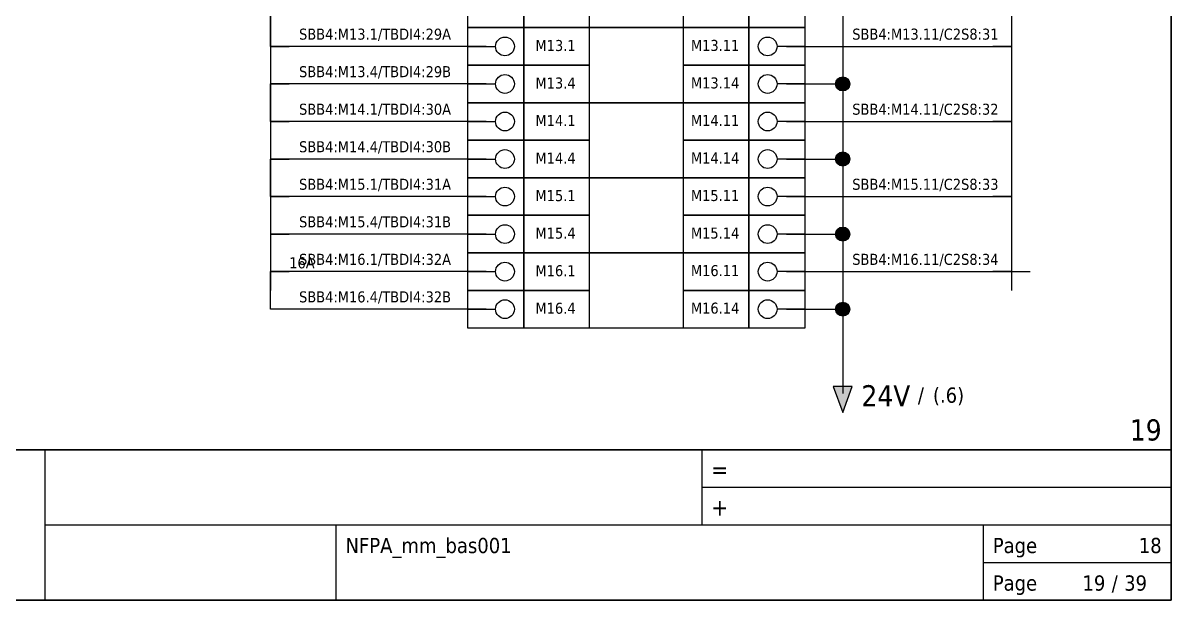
# Model space of a CAD drawing. Header units: millimetres. Extents: x 0 to 1792788, y -13 to 262234.
# Drawn here: x 297.6 to 420, y 0 to 61.5 of the extents above; entities that cross this region are included whole.
import ezdxf
from ezdxf.enums import TextEntityAlignment as Align

# ---------------------------------------------------------------- set-up
doc = ezdxf.new("R2010")
doc.units = ezdxf.units.MM
doc.linetypes.add('EPL_DASH', pattern=[1, 0.5, -0.5])
for name, color, linetype, lineweight in [('EPLAN201', 7, 'Continuous', 35), ('EPLAN300', 5, 'Continuous', 25), ('EPLAN303', 6, 'Continuous', 25), ('EPLAN306', 6, 'EPL_DASH', 25), ('EPLAN311', 7, 'Continuous', 25), ('EPLAN317', 7, 'Continuous', 25), ('EPLAN318', 7, 'Continuous', 25), ('EPLAN400', 5, 'Continuous', 35), ('EPLAN403', 5, 'Continuous', 35), ('EPLAN405', 7, 'Continuous', 25), ('EPLAN421', 5, 'Continuous', 35), ('EPLAN429', 251, 'Continuous', 35), ('EPLAN440', 73, 'Continuous', 35), ('EPLAN441', 73, 'Continuous', 35), ('EPLAN442', 73, 'Continuous', 35), ('EPLAN451', 7, 'Continuous', 35), ('EPLAN452', 7, 'Continuous', 35), ('EPLAN453', 7, 'Continuous', 35), ('EPLAN500', 7, 'Continuous', 35), ('EPLAN501', 7, 'Continuous', 35), ('EPLAN502', 7, 'Continuous', 35), ('EPLAN503', 7, 'Continuous', 35), ('EPLAN504', 7, 'Continuous', 35)]:
    doc.layers.add(name, color=color, linetype=linetype, lineweight=lineweight)
doc.styles.add('Tahoma', font='')
doc.styles.get('Tahoma').set_extended_font_data('Tahoma')

# ---------------------------------------------------------------- blocks, each defined once
blk = doc.blocks.new('EPLFRAME')
at = {"layer": 'EPLAN201', "linetype": 'Continuous', "lineweight": 35, "ltscale": 4}
blk.add_line((0, 16), (420, 16), dxfattribs=at)
at = {"layer": 'EPLAN201', "linetype": 'Continuous', "lineweight": 25, "ltscale": 4}
for p, q in [((300, 0), (300, 16)), ((370, 16), (370, 8)), ((420, 12), (370, 12)), ((300, 8), (420, 8)), ((331, 0), (331, 8)), ((400, 0), (400, 8)), ((400, 4), (420, 4))]:
    blk.add_line(p, q, dxfattribs=at)
at = {"layer": 'EPLAN201', "linetype": 'Continuous', "lineweight": 35, "ltscale": 4}
blk.add_lwpolyline([(0, 0), (420, 0), (420, 297), (0, 297)], close=True, dxfattribs=at)
at = {"layer": 'EPLAN201', "color": 7, "style": 'Tahoma'}
for s, height, p in [('=', 1.81, (371, 13)), ('+', 1.81, (371, 9)), ('Page', 1.625, (401, 5)), ('Page', 1.625, (401, 1))]:
    blk.add_text(s, height=height, dxfattribs=at).set_placement(p)
blk.add_text('/', height=1.63, dxfattribs=at).set_placement((414, 1), align=Align.CENTER)
at = {"layer": 'EPLAN451', "color": 7, "style": 'Tahoma'}
for tag, p, height in [('14_10014', (101, 12), 2.26), ('14_10015', (185, 12), 2.26), ('14_10011', (101, 5), 2.26), ('14_10013', (332, 5), 1.63), ('14_10151', (73, 1), 1.63), ('14_10300', (415, 1), 1.63)]:
    blk.add_attdef(tag, p, '', height=height, dxfattribs=at)
blk.add_attdef('4_25020', text='', height=1.63, dxfattribs=at).set_placement((413, 1), align=Align.RIGHT)
at = {"layer": 'EPLAN452', "color": 7, "style": 'Tahoma'}
for tag, p, height in [('4_11041', (1, 17), 2.26), ('4_11071[1]', (1, 13), 1.63), ('4_11074[1]', (21, 13), 1.63), ('4_11070[1]', (41, 13), 1.63), ('4_11024', (73, 13), 1.63), ('4_11011', (231, 12), 2.26), ('4_11030', (301, 12), 2.26), ('4_20132_1001', (374, 13), 1.63), ('4_11071[2]', (1, 9), 1.63), ('4_11074[2]', (21, 9), 1.63), ('4_11070[2]', (41, 9), 1.63), ('4_11022', (73, 9), 1.63), ('4_20134_1001', (374, 9), 1.63), ('4_11071[3]', (1, 5), 1.63), ('4_11074[3]', (21, 5), 1.63), ('4_11070[3]', (41, 5), 1.63), ('4_11080', (73, 5), 1.63), ('4_11059', (301, 5), 1.63)]:
    blk.add_attdef(tag, p, '', height=height, dxfattribs=at)
for tag, height, p in [('4_11040', 2.26, (419, 17)), ('4_11000', 1.63, (419, 5)), ('4_11085', 1.63, (141, 1)), ('4_11086', 1.63, (183, 1))]:
    blk.add_attdef(tag, text='', height=height, dxfattribs=at).set_placement(p, align=Align.RIGHT)
at = {"layer": 'EPLAN453', "color": 7, "style": 'Tahoma'}
for tag, p in [('53_19005_1', (21, 293)), ('53_19005', (63, 293)), ('53_19005_8', (105, 293)), ('53_19005_6', (147, 293)), ('53_19005_7', (189, 293)), ('53_19005_9', (231, 293)), ('53_19005_3', (273, 293)), ('53_19005_2', (315, 293)), ('53_19005_4', (357, 293)), ('53_19005_5', (399, 293))]:
    blk.add_attdef(tag, text='', height=1.35, dxfattribs=at).set_placement(p, align=Align.BOTTOM_CENTER)
blk = doc.blocks.new('EPLSYM_LibrarySPECIAL_Symbol1_Variant0_Placement1_1')
at = {"layer": 'EPLAN306', "lineweight": 25, "ltscale": 4}
blk.add_lwpolyline([(0, -143), (36, -143), (36, 0), (0, 0)], close=True, dxfattribs=at)
at = {"layer": 'EPLAN400', "color": 5, "style": 'Tahoma'}
blk.add_attdef('17_20010', text='', height=2.2575, dxfattribs=at).set_placement((-1.5, -0.9515), align=Align.TOP_CENTER)
at = {"layer": 'EPLAN440', "color": 73, "style": 'Tahoma'}
blk.add_attdef('17_20300', text='', height=1.6254, dxfattribs=at).set_placement((-1.5, -4.57508), align=Align.TOP_RIGHT)
at = {"layer": 'EPLAN500', "color": 7, "style": 'Tahoma'}
blk.add_attdef('17_20027', text='', height=1.6254, dxfattribs=at).set_placement((-1.5, -7.43762), align=Align.TOP_CENTER)
at = {"layer": 'EPLAN501', "color": 7, "style": 'Tahoma'}
blk.add_attdef('17_20011', text='', height=1.6254, dxfattribs=at).set_placement((-1.5, -12.67508), align=Align.TOP_CENTER)
at = {"layer": 'EPLAN502', "color": 7, "style": 'Tahoma'}
blk.add_attdef('17_20025', text='', height=1.6254, dxfattribs=at).set_placement((-1.5, -15.37508), align=Align.TOP_RIGHT)
at = {"layer": 'EPLAN503', "color": 7, "style": 'Tahoma'}
blk.add_attdef('17_20024', text='', height=1.6254, dxfattribs=at).set_placement((-1.5, -18.07508), align=Align.TOP_RIGHT)
at = {"layer": 'EPLAN504', "color": 7, "style": 'Tahoma'}
blk.add_attdef('17_20901[1]', text='', height=1.6254, dxfattribs=at).set_placement((-1.5, -9.97508), align=Align.TOP_RIGHT)
blk = doc.blocks.new('EPLSYM_LibrarySPECIAL_Symbol13_Variant3_Placement1')
at = {"layer": 'EPLAN303', "lineweight": 25, "ltscale": 4}
blk.add_line((4, 0), (1, 0), dxfattribs=at)
blk.add_circle((0, 0), 1, dxfattribs=at)
at = {"layer": 'EPLAN421', "color": 5, "style": 'Tahoma'}
blk.add_attdef('17_20039', text='', height=1.1739, dxfattribs=at).set_placement((2.3, 4), align=Align.BOTTOM_LEFT)
at = {"layer": 'EPLAN429', "color": 251, "style": 'Tahoma'}
blk.add_attdef('17_20011', text='', height=1.6254, dxfattribs=at).set_placement((-76.87, -0.16254), align=Align.MIDDLE_RIGHT)
at = {"layer": 'EPLAN441', "color": 73, "style": 'Tahoma'}
blk.add_attdef('17_20301', text='', height=1.6254, dxfattribs=at).set_placement((-33.62, -0.16254), align=Align.MIDDLE_RIGHT)
blk = doc.blocks.new('EPLSYM_LibrarySPECIAL_Symbol13_Variant1_Placement1')
at = {"layer": 'EPLAN303', "lineweight": 25, "ltscale": 4}
blk.add_line((-4, 0), (-1, 0), dxfattribs=at)
blk.add_circle((0, 0), 1, dxfattribs=at)
at = {"layer": 'EPLAN421', "color": 5, "style": 'Tahoma'}
blk.add_attdef('17_20039', text='', height=1.1739, dxfattribs=at).set_placement((-2.3, 4), align=Align.BOTTOM_RIGHT)
at = {"layer": 'EPLAN429', "color": 251, "style": 'Tahoma'}
blk.add_attdef('17_20011', text='', height=1.6254, dxfattribs=at).set_placement((76.87, -0.16254), align=Align.MIDDLE_LEFT)
at = {"layer": 'EPLAN441', "color": 73, "style": 'Tahoma'}
blk.add_attdef('17_20301', text='', height=1.6254, dxfattribs=at).set_placement((33.62, -0.16254), align=Align.MIDDLE_LEFT)
blk = doc.blocks.new('EPLSYM_LibrarySPECIAL_Symbol308_Variant0_Placement0')
at = {"layer": 'EPLAN405', "color": 7, "style": 'Tahoma'}
for tag, p in [('17_31011', (1.5, 6.35)), ('17_31002', (1.5, 0.5))]:
    blk.add_attdef(tag, text='', height=1.17, dxfattribs=at).set_placement(p, align=Align.BOTTOM_LEFT)
for tag, p in [('17_31004', (1.5, 4.4)), ('17_31003', (1.5, 2.45))]:
    blk.add_attdef(tag, p, '', height=1.17, dxfattribs=at)
blk = doc.blocks.new('EPLSYM_LibrarySPECIAL_Symbol8_Variant3_Placement1')
at = {"layer": 'EPLAN311', "linetype": 'Continuous', "ltscale": 4}
blk.add_hatch(color=256, dxfattribs=at).paths.add_polyline_path([(-1, 0.75), (0, -2), (1, 0.75)], flags=0)
blk.add_line((0, 2), (0, 0.75), dxfattribs=at)
blk.add_lwpolyline([(-1, 0.75), (0, -2), (1, 0.75)], close=True, dxfattribs=at)
at = {"layer": 'EPLAN403', "color": 5, "style": 'Tahoma'}
blk.add_attdef('70_20010', text='', height=2.2575, dxfattribs=at).set_placement((0, -3.22575), align=Align.MIDDLE_LEFT)
at = {"layer": 'EPLAN442', "color": 73, "style": 'Tahoma'}
blk.add_attdef('70_24300', text='', height=1.6254, dxfattribs=at).set_placement((0, -6.91254), align=Align.MIDDLE_LEFT)

msp = doc.modelspace()

# ---------------------------------------------------------------- hatches: boundary and pattern name
at = {"layer": 'EPLAN311', "linetype": 'Continuous', "lineweight": 25, "ltscale": 4}
h = msp.add_hatch(color=7, dxfattribs=at)
edge = h.paths.add_edge_path(flags=0)
edge.add_arc((385, 55), 0.75, 0, 360)
h = msp.add_hatch(color=7, dxfattribs=at)
edge = h.paths.add_edge_path(flags=0)
edge.add_arc((385, 47), 0.75, 0, 360)
h = msp.add_hatch(color=7, dxfattribs=at)
edge = h.paths.add_edge_path(flags=0)
edge.add_arc((385, 39), 0.75, 0, 360)
h = msp.add_hatch(color=7, dxfattribs=at)
edge = h.paths.add_edge_path(flags=0)
edge.add_arc((385, 31), 0.75, 0, 360)

# ---------------------------------------------------------------- linework, layer by layer
at = {"layer": 'EPLAN300', "lineweight": 25, "ltscale": 4}
for points in [[(351, 61), (375, 61), (375, 69), (351, 69)], [(345, 61), (351, 61), (351, 65), (345, 65)], [(351, 61), (358, 61), (358, 65), (351, 65)], [(368, 61), (375, 61), (375, 65), (368, 65)], [(375, 61), (381, 61), (381, 65), (375, 65)], [(345, 57), (351, 57), (351, 61), (345, 61)], [(351, 53), (375, 53), (375, 61), (351, 61)], [(351, 57), (358, 57), (358, 61), (351, 61)], [(368, 57), (375, 57), (375, 61), (368, 61)], [(375, 57), (381, 57), (381, 61), (375, 61)], [(345, 53), (351, 53), (351, 57), (345, 57)], [(351, 53), (358, 53), (358, 57), (351, 57)], [(368, 53), (375, 53), (375, 57), (368, 57)], [(375, 53), (381, 53), (381, 57), (375, 57)], [(345, 49), (351, 49), (351, 53), (345, 53)], [(351, 45), (375, 45), (375, 53), (351, 53)], [(351, 49), (358, 49), (358, 53), (351, 53)], [(368, 49), (375, 49), (375, 53), (368, 53)], [(375, 49), (381, 49), (381, 53), (375, 53)], [(345, 45), (351, 45), (351, 49), (345, 49)], [(351, 45), (358, 45), (358, 49), (351, 49)], [(368, 45), (375, 45), (375, 49), (368, 49)], [(375, 45), (381, 45), (381, 49), (375, 49)], [(345, 41), (351, 41), (351, 45), (345, 45)], [(351, 37), (375, 37), (375, 45), (351, 45)], [(351, 41), (358, 41), (358, 45), (351, 45)], [(368, 41), (375, 41), (375, 45), (368, 45)], [(375, 41), (381, 41), (381, 45), (375, 45)], [(345, 37), (351, 37), (351, 41), (345, 41)], [(351, 37), (358, 37), (358, 41), (351, 41)], [(368, 37), (375, 37), (375, 41), (368, 41)], [(375, 37), (381, 37), (381, 41), (375, 41)], [(345, 33), (351, 33), (351, 37), (345, 37)], [(351, 29), (375, 29), (375, 37), (351, 37)], [(351, 33), (358, 33), (358, 37), (351, 37)], [(368, 33), (375, 33), (375, 37), (368, 37)], [(375, 33), (381, 33), (381, 37), (375, 37)], [(345, 29), (351, 29), (351, 33), (345, 33)], [(351, 29), (358, 29), (358, 33), (351, 33)], [(368, 29), (375, 29), (375, 33), (368, 33)], [(375, 29), (381, 29), (381, 33), (375, 33)]]:
    msp.add_lwpolyline(points, close=True, dxfattribs=at)
at = {"layer": 'EPLAN311', "color": 7, "linetype": 'Continuous', "lineweight": 25, "ltscale": 4}
for p, q in [((385, 65), (385, 61)), ((385, 57), (385, 53)), ((383, 55), (385, 55)), ((385, 49), (385, 45)), ((383, 47), (385, 47)), ((385, 41), (385, 37)), ((383, 39), (385, 39)), ((385, 33), (385, 29)), ((383, 31), (385, 31))]:
    msp.add_line(p, q, dxfattribs=at)
at = {"layer": 'EPLAN311', "ltscale": 4}
for p, q in [((385, 63), (385, 55)), ((324, 59), (326, 59)), ((403, 59), (401, 59)), ((324, 55), (326, 55)), ((379, 55), (383, 55)), ((385, 55), (385, 47)), ((324, 51), (326, 51)), ((403, 51), (401, 51)), ((324, 47), (326, 47)), ((379, 47), (383, 47)), ((385, 47), (385, 39)), ((324, 43), (326, 43)), ((403, 43), (401, 43)), ((324, 39), (326, 39)), ((379, 39), (383, 39)), ((385, 39), (385, 31)), ((324, 35), (326, 35)), ((403, 35), (401, 35)), ((326, 31), (324, 31)), ((379, 31), (383, 31)), ((385, 31), (385, 22))]:
    msp.add_line(p, q, dxfattribs=at)
at = {"layer": 'EPLAN311', "color": 7, "ltscale": 4}
for p, q in [((347, 59), (324, 59)), ((379, 59), (403, 59)), ((347, 55), (324, 55)), ((347, 51), (324, 51)), ((379, 51), (403, 51)), ((347, 47), (324, 47)), ((347, 43), (324, 43)), ((379, 43), (403, 43)), ((347, 39), (324, 39)), ((347, 35), (324, 35)), ((379, 35), (403, 35)), ((347, 31), (324, 31))]:
    msp.add_line(p, q, dxfattribs=at)
at = {"layer": 'EPLAN311', "color": 7, "linetype": 'Continuous', "lineweight": 25, "ltscale": 4}
for centre in [(385, 55), (385, 47), (385, 39), (385, 31)]:
    msp.add_circle(centre, 0.75, dxfattribs=at)
at = {"layer": 'EPLAN317', "lineweight": 25, "ltscale": 4}
for p, q in [((403, 67), (403, 59)), ((324, 65), (324, 61)), ((324, 59), (324, 63)), ((324, 61), (324, 57)), ((403, 61), (403, 57)), ((324, 59), (324, 55)), ((403, 59), (403, 51)), ((324, 57), (324, 53)), ((324, 51), (324, 55)), ((324, 53), (324, 49)), ((403, 53), (403, 49)), ((324, 51), (324, 47)), ((403, 51), (403, 43)), ((324, 49), (324, 45)), ((324, 43), (324, 47)), ((324, 45), (324, 41)), ((403, 45), (403, 41)), ((324, 43), (324, 39)), ((403, 43), (403, 35)), ((324, 41), (324, 37)), ((324, 39), (324, 35)), ((324, 37), (324, 33)), ((403, 37), (403, 33)), ((324, 31), (324, 35)), ((403, 35), (405, 35)), ((324, 31), (324, 33))]:
    msp.add_line(p, q, dxfattribs=at)

# ---------------------------------------------------------------- block references
ref = msp.add_blockref('EPLFRAME', (0, 0))
ref.add_attrib('14_10013', 'NFPA_mm_bas001', (332, 5), dxfattribs={"layer": 'EPLAN451', "color": 7, "height": 1.6254, "style": 'Tahoma'})
ref.add_attrib('14_10300', '39', (415, 1), dxfattribs={"layer": 'EPLAN451', "color": 7, "height": 1.625, "style": 'Tahoma'})
ref.add_attrib('4_11040', '19', dxfattribs={"layer": 'EPLAN452', "color": 7, "height": 2.257, "style": 'Tahoma'}).set_placement((419, 17), align=Align.RIGHT)
ref.add_attrib('4_11000', '18', dxfattribs={"layer": 'EPLAN452', "color": 7, "height": 1.625, "style": 'Tahoma'}).set_placement((419, 5), align=Align.RIGHT)
ref.add_attrib('4_25020', '19', dxfattribs={"layer": 'EPLAN451', "color": 7, "height": 1.625, "style": 'Tahoma'}).set_placement((413, 1), align=Align.RIGHT)
msp.add_blockref('EPLSYM_LibrarySPECIAL_Symbol1_Variant0_Placement1_1', (345, 172))
ref = msp.add_blockref('EPLSYM_LibrarySPECIAL_Symbol308_Variant0_Placement0', (327, 59))
ref.add_attrib('17_31011', 'SBB4:M13.1/TBDI4:29A', dxfattribs={"layer": 'EPLAN405', "color": 7, "height": 1.1739, "style": 'Tahoma'}).set_placement((327.05, 59.37), align=Align.BOTTOM_LEFT)
ref = msp.add_blockref('EPLSYM_LibrarySPECIAL_Symbol13_Variant1_Placement1', (349, 59))
ref.add_attrib('17_20039', 'M13.1', dxfattribs={"layer": 'EPLAN421', "color": 5, "height": 1.174, "style": 'Tahoma'}).set_placement((356.53, 58.16), align=Align.BOTTOM_RIGHT)
ref = msp.add_blockref('EPLSYM_LibrarySPECIAL_Symbol13_Variant3_Placement1', (377, 59))
ref.add_attrib('17_20039', 'M13.11', dxfattribs={"layer": 'EPLAN421', "color": 5, "height": 1.174, "style": 'Tahoma'}).set_placement((368.82, 58.17), align=Align.BOTTOM_LEFT)
ref = msp.add_blockref('EPLSYM_LibrarySPECIAL_Symbol308_Variant0_Placement0', (385.97, 59))
ref.add_attrib('17_31011', 'SBB4:M13.11/C2S8:31', dxfattribs={"layer": 'EPLAN405', "color": 7, "height": 1.1739, "style": 'Tahoma'}).set_placement((386.02, 59.37), align=Align.BOTTOM_LEFT)
ref = msp.add_blockref('EPLSYM_LibrarySPECIAL_Symbol308_Variant0_Placement0', (327, 55))
ref.add_attrib('17_31011', 'SBB4:M13.4/TBDI4:29B', dxfattribs={"layer": 'EPLAN405', "color": 7, "height": 1.1739, "style": 'Tahoma'}).set_placement((327.05, 55.37), align=Align.BOTTOM_LEFT)
ref = msp.add_blockref('EPLSYM_LibrarySPECIAL_Symbol13_Variant1_Placement1', (349, 55))
ref.add_attrib('17_20039', 'M13.4', dxfattribs={"layer": 'EPLAN421', "color": 5, "height": 1.174, "style": 'Tahoma'}).set_placement((356.53, 54.16), align=Align.BOTTOM_RIGHT)
ref = msp.add_blockref('EPLSYM_LibrarySPECIAL_Symbol13_Variant3_Placement1', (377, 55))
ref.add_attrib('17_20039', 'M13.14', dxfattribs={"layer": 'EPLAN421', "color": 5, "height": 1.174, "style": 'Tahoma'}).set_placement((368.82, 54.17), align=Align.BOTTOM_LEFT)
ref = msp.add_blockref('EPLSYM_LibrarySPECIAL_Symbol308_Variant0_Placement0', (327, 51))
ref.add_attrib('17_31011', 'SBB4:M14.1/TBDI4:30A', dxfattribs={"layer": 'EPLAN405', "color": 7, "height": 1.1739, "style": 'Tahoma'}).set_placement((327.05, 51.37), align=Align.BOTTOM_LEFT)
ref = msp.add_blockref('EPLSYM_LibrarySPECIAL_Symbol308_Variant0_Placement0', (385.97, 51))
ref.add_attrib('17_31011', 'SBB4:M14.11/C2S8:32', dxfattribs={"layer": 'EPLAN405', "color": 7, "height": 1.1739, "style": 'Tahoma'}).set_placement((386.02, 51.37), align=Align.BOTTOM_LEFT)
ref = msp.add_blockref('EPLSYM_LibrarySPECIAL_Symbol13_Variant1_Placement1', (349, 51))
ref.add_attrib('17_20039', 'M14.1', dxfattribs={"layer": 'EPLAN421', "color": 5, "height": 1.174, "style": 'Tahoma'}).set_placement((356.53, 50.16), align=Align.BOTTOM_RIGHT)
ref = msp.add_blockref('EPLSYM_LibrarySPECIAL_Symbol13_Variant3_Placement1', (377, 51))
ref.add_attrib('17_20039', 'M14.11', dxfattribs={"layer": 'EPLAN421', "color": 5, "height": 1.174, "style": 'Tahoma'}).set_placement((368.82, 50.17), align=Align.BOTTOM_LEFT)
ref = msp.add_blockref('EPLSYM_LibrarySPECIAL_Symbol308_Variant0_Placement0', (327, 47))
ref.add_attrib('17_31011', 'SBB4:M14.4/TBDI4:30B', dxfattribs={"layer": 'EPLAN405', "color": 7, "height": 1.1739, "style": 'Tahoma'}).set_placement((327.05, 47.37), align=Align.BOTTOM_LEFT)
ref = msp.add_blockref('EPLSYM_LibrarySPECIAL_Symbol13_Variant1_Placement1', (349, 47))
ref.add_attrib('17_20039', 'M14.4', dxfattribs={"layer": 'EPLAN421', "color": 5, "height": 1.174, "style": 'Tahoma'}).set_placement((356.53, 46.16), align=Align.BOTTOM_RIGHT)
ref = msp.add_blockref('EPLSYM_LibrarySPECIAL_Symbol13_Variant3_Placement1', (377, 47))
ref.add_attrib('17_20039', 'M14.14', dxfattribs={"layer": 'EPLAN421', "color": 5, "height": 1.174, "style": 'Tahoma'}).set_placement((368.82, 46.17), align=Align.BOTTOM_LEFT)
ref = msp.add_blockref('EPLSYM_LibrarySPECIAL_Symbol308_Variant0_Placement0', (327, 43))
ref.add_attrib('17_31011', 'SBB4:M15.1/TBDI4:31A', dxfattribs={"layer": 'EPLAN405', "color": 7, "height": 1.1739, "style": 'Tahoma'}).set_placement((327.05, 43.37), align=Align.BOTTOM_LEFT)
ref = msp.add_blockref('EPLSYM_LibrarySPECIAL_Symbol308_Variant0_Placement0', (385.97, 43))
ref.add_attrib('17_31011', 'SBB4:M15.11/C2S8:33', dxfattribs={"layer": 'EPLAN405', "color": 7, "height": 1.1739, "style": 'Tahoma'}).set_placement((386.02, 43.37), align=Align.BOTTOM_LEFT)
ref = msp.add_blockref('EPLSYM_LibrarySPECIAL_Symbol13_Variant1_Placement1', (349, 43))
ref.add_attrib('17_20039', 'M15.1', dxfattribs={"layer": 'EPLAN421', "color": 5, "height": 1.174, "style": 'Tahoma'}).set_placement((356.53, 42.16), align=Align.BOTTOM_RIGHT)
ref = msp.add_blockref('EPLSYM_LibrarySPECIAL_Symbol13_Variant3_Placement1', (377, 43))
ref.add_attrib('17_20039', 'M15.11', dxfattribs={"layer": 'EPLAN421', "color": 5, "height": 1.174, "style": 'Tahoma'}).set_placement((368.82, 42.17), align=Align.BOTTOM_LEFT)
ref = msp.add_blockref('EPLSYM_LibrarySPECIAL_Symbol308_Variant0_Placement0', (327, 39))
ref.add_attrib('17_31011', 'SBB4:M15.4/TBDI4:31B', dxfattribs={"layer": 'EPLAN405', "color": 7, "height": 1.1739, "style": 'Tahoma'}).set_placement((327.05, 39.37), align=Align.BOTTOM_LEFT)
ref = msp.add_blockref('EPLSYM_LibrarySPECIAL_Symbol13_Variant1_Placement1', (349, 39))
ref.add_attrib('17_20039', 'M15.4', dxfattribs={"layer": 'EPLAN421', "color": 5, "height": 1.174, "style": 'Tahoma'}).set_placement((356.53, 38.16), align=Align.BOTTOM_RIGHT)
ref = msp.add_blockref('EPLSYM_LibrarySPECIAL_Symbol13_Variant3_Placement1', (377, 39))
ref.add_attrib('17_20039', 'M15.14', dxfattribs={"layer": 'EPLAN421', "color": 5, "height": 1.174, "style": 'Tahoma'}).set_placement((368.82, 38.17), align=Align.BOTTOM_LEFT)
ref = msp.add_blockref('EPLSYM_LibrarySPECIAL_Symbol308_Variant0_Placement0', (327, 35))
ref.add_attrib('17_31011', 'SBB4:M16.1/TBDI4:32A', dxfattribs={"layer": 'EPLAN405', "color": 7, "height": 1.1739, "style": 'Tahoma'}).set_placement((327.05, 35.37), align=Align.BOTTOM_LEFT)
ref = msp.add_blockref('EPLSYM_LibrarySPECIAL_Symbol308_Variant0_Placement0', (385.97, 35))
ref.add_attrib('17_31011', 'SBB4:M16.11/C2S8:34', dxfattribs={"layer": 'EPLAN405', "color": 7, "height": 1.1739, "style": 'Tahoma'}).set_placement((386.02, 35.37), align=Align.BOTTOM_LEFT)
ref = msp.add_blockref('EPLSYM_LibrarySPECIAL_Symbol13_Variant1_Placement1', (349, 35))
ref.add_attrib('17_20039', 'M16.1', dxfattribs={"layer": 'EPLAN421', "color": 5, "height": 1.174, "style": 'Tahoma'}).set_placement((356.53, 34.16), align=Align.BOTTOM_RIGHT)
ref = msp.add_blockref('EPLSYM_LibrarySPECIAL_Symbol13_Variant3_Placement1', (377, 35))
ref.add_attrib('17_20039', 'M16.11', dxfattribs={"layer": 'EPLAN421', "color": 5, "height": 1.174, "style": 'Tahoma'}).set_placement((368.82, 34.17), align=Align.BOTTOM_LEFT)
ref = msp.add_blockref('EPLSYM_LibrarySPECIAL_Symbol308_Variant0_Placement0', (327, 31))
ref.add_attrib('17_31011', 'SBB4:M16.4/TBDI4:32B', dxfattribs={"layer": 'EPLAN405', "color": 7, "height": 1.1739, "style": 'Tahoma'}).set_placement((327.05, 31.37), align=Align.BOTTOM_LEFT)
ref = msp.add_blockref('EPLSYM_LibrarySPECIAL_Symbol13_Variant1_Placement1', (349, 31))
ref.add_attrib('17_20039', 'M16.4', dxfattribs={"layer": 'EPLAN421', "color": 5, "height": 1.174, "style": 'Tahoma'}).set_placement((356.53, 30.16), align=Align.BOTTOM_RIGHT)
ref = msp.add_blockref('EPLSYM_LibrarySPECIAL_Symbol13_Variant3_Placement1', (377, 31))
ref.add_attrib('17_20039', 'M16.14', dxfattribs={"layer": 'EPLAN421', "color": 5, "height": 1.174, "style": 'Tahoma'}).set_placement((368.82, 30.17), align=Align.BOTTOM_LEFT)
ref = msp.add_blockref('EPLSYM_LibrarySPECIAL_Symbol8_Variant3_Placement1', (385, 22))
ref.add_attrib('70_20010', '24V', dxfattribs={"layer": 'EPLAN403', "color": 5, "height": 2.257, "style": 'Tahoma'}).set_placement((387, 21.77), align=Align.MIDDLE_LEFT)
ref.add_attrib('70_24300', '(.6)', dxfattribs={"layer": 'EPLAN442', "color": 73, "height": 1.625, "style": 'Tahoma'}).set_placement((394.62, 21.84), align=Align.MIDDLE_LEFT)
ref.add_attrib('70_24350', '/', dxfattribs={"layer": 'EPLAN442', "color": 73, "height": 1.63, "style": 'Tahoma'}).set_placement((393.01, 21.84), align=Align.MIDDLE_LEFT)

# ---------------------------------------------------------------- texts
at = {"layer": 'EPLAN318', "color": 7, "style": 'Tahoma'}
msp.add_text('16A', height=1.174, dxfattribs=at).set_placement((326, 35), align=Align.BOTTOM_LEFT)

doc.saveas('drawing.dxf')
